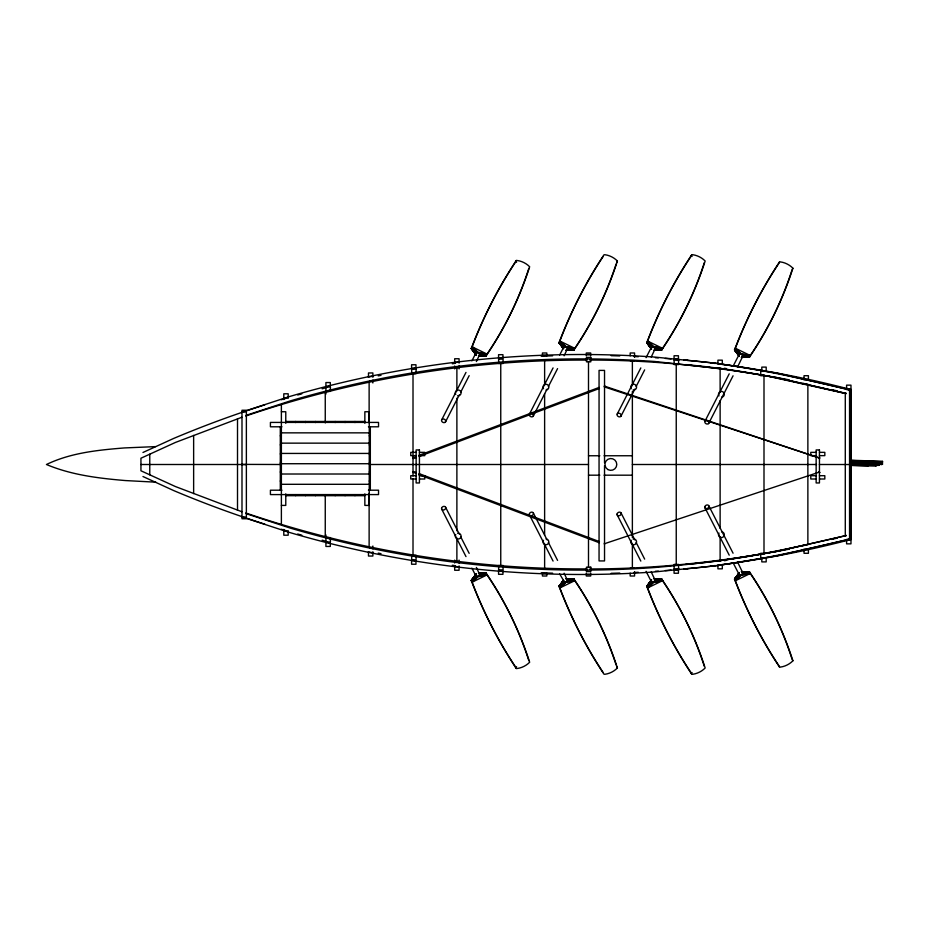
<?xml version="1.0" encoding="UTF-8"?>
<svg xmlns="http://www.w3.org/2000/svg" width="929" height="929" viewBox="0 0 929 929"><rect width="100%" height="100%" fill="white"/><g stroke="black" fill="none" stroke-linecap="round" stroke-linejoin="round"><path stroke-width="1.39" d="M475.834 574.459C475.753 579.719 484.764 573.832 487.028 574.912A916.331 557.156 -27.1 0 1 529.658 662.214A13.726 8.349 -27.1 0 1 517.441 668.462L516.303 668.508A1175.499 714.738 -27.1 0 1 472.129 582.169L471.293 580.555L476.101 574.006L471.293 580.555A1175.499 714.738 -27.1 0 0 515.467 666.883L516.303 668.508M691.791 674.268L690.967 672.642A1175.499 714.738 -27.1 0 1 646.793 586.315L651.322 580.219C651.252 585.491 660.264 579.591 662.528 580.671A916.331 557.156 -27.1 0 1 705.157 667.974A13.726 8.349 -27.1 0 1 692.929 674.233L691.791 674.268A1175.499 714.738 -27.1 0 1 647.618 587.941L646.793 586.315L651.601 579.777M779.547 667.08L778.711 665.466A1175.499 714.738 -27.1 0 1 734.537 579.127L739.078 573.03C738.996 578.302 748.008 572.403 750.272 573.495A916.331 557.156 -27.1 0 1 792.901 660.786A13.726 8.349 -27.1 0 1 780.685 667.045L779.547 667.08A1175.499 714.738 -27.1 0 1 735.362 580.753L734.537 579.127L739.345 572.589M854.947 464.477L854.97 463.652M855.446 464.488L855.47 463.664L875.582 464.163L882.178 462.433L882.155 463.269L875.559 464.988L852.009 464.384L852.032 463.559L855.47 463.664M858.872 464.593L858.895 463.757M861.74 464.663L861.764 463.838M862.298 464.686L862.333 463.85M865.723 464.767L865.747 463.943M868.615 464.837L868.638 464.012M869.138 464.848L869.161 464.024M872.54 464.93L872.563 464.094M875.559 464.988L875.582 464.163M875.884 466.068L876.5 462.956L875.884 466.068A106.835 5.075 1.7 0 1 851.974 465.464M877.963 465.522L878.044 462.549L879.055 462.294L878.962 465.266L875.106 465.417M881.458 464.616L881.54 461.643L882.55 461.376L882.469 464.349L878.613 464.512M850.43 392.584L850.813 390.877M479.387 573.065L486.204 573.286L487.028 574.912L472.129 582.169L479.794 574.749L476.38 567.445M565.773 578.79L573.948 579.057L574.784 580.671A916.331 557.156 -27.1 0 1 617.402 667.974A13.726 8.349 -27.1 0 1 605.185 674.233L604.047 674.268A1175.499 714.738 -27.1 0 1 559.873 587.941L567.538 580.52L564.124 573.216M654.887 578.837L661.692 579.057L662.528 580.671L647.618 587.941L655.293 580.52L651.217 571.927M741.272 571.602L749.448 571.869L750.272 573.495L735.362 580.753L743.037 573.332L737.661 562.184M475.834 354.541L471.293 348.445L472.129 346.831L487.028 354.088C485.275 354.773 474.475 349.269 476.101 354.994L471.293 348.445A1175.499 714.738 27.1 0 1 515.467 262.117L516.303 260.492L517.441 260.538A13.726 8.349 27.1 0 1 529.658 266.786A916.331 557.156 27.1 0 1 487.028 354.088L486.204 355.714L479.387 355.935M476.38 361.555L479.794 354.251L472.129 346.831A1175.499 714.738 27.1 0 1 516.303 260.492M563.055 348.131L559.037 342.685L559.873 341.059A1175.499 714.738 27.1 0 1 604.047 254.732L605.185 254.767A13.726 8.349 27.1 0 1 617.402 261.026A916.331 557.156 27.1 0 1 574.784 348.329C571.985 349.49 564.704 343.788 563.438 348.305L559.037 342.685A1175.499 714.738 27.1 0 1 603.223 256.358M564.124 355.784L567.538 348.48L559.873 341.059L574.784 348.329L573.948 349.943L565.773 350.21M651.601 349.223L646.793 342.685L647.618 341.059L662.528 348.329C660.264 349.409 651.252 343.509 651.322 348.781L646.793 342.685A1175.499 714.738 27.1 0 1 690.967 256.358L691.791 254.732L692.929 254.767A13.726 8.349 27.1 0 1 705.157 261.026A916.331 557.156 27.1 0 1 662.528 348.329L661.692 349.943L654.887 350.163M651.217 357.073L655.293 348.48L647.618 341.059A1175.499 714.738 27.1 0 1 691.791 254.732M739.345 356.411L734.537 349.873L735.362 348.247L750.272 355.505C748.008 356.597 738.996 350.697 739.078 355.97L734.537 349.873A1175.499 714.738 27.1 0 1 778.711 263.534L779.547 261.92L780.685 261.955A13.726 8.349 27.1 0 1 792.901 268.214A916.331 557.156 27.1 0 1 750.272 355.505L749.448 357.131L741.272 357.398M737.661 366.816L743.037 355.668L735.362 348.247A1175.499 714.738 27.1 0 1 779.547 261.92M441.705 419.838L465.986 372.413M471.886 360.87L475.822 353.183M477.994 352.439L472.129 346.831L476.519 352.3L475.683 353.926L471.293 348.445L476.496 355.377M478.992 352.95L487.028 354.088L479.968 354.065L479.132 355.691L486.204 355.714A916.331 557.156 27.1 0 0 528.822 268.411M445.548 421.801L459.321 394.883M460.633 392.317L469.168 375.653M529.46 414.079L553.069 367.919M559.63 355.11L563.566 347.411M565.749 346.668L559.873 341.059L564.263 346.54L563.438 348.154L559.037 342.685L563.578 348.781M566.736 347.179L574.784 348.329L567.712 348.305L566.887 349.919L573.948 349.943A916.331 557.156 27.1 0 0 616.159 263.941M533.292 416.041L547.076 389.123M548.389 386.557L557.574 368.604M616.577 262.652L617.402 261.026M617.204 414.079L640.824 367.919M646.073 357.665L651.31 347.411M653.493 346.668L647.618 341.059L652.007 346.54L651.183 348.154L646.793 342.685L651.124 348.456M654.492 347.179L662.528 348.329L655.456 348.305L654.631 349.919L661.692 349.943A916.331 557.156 27.1 0 0 704.321 262.652M621.048 416.041L634.821 389.123M636.133 386.557L644.656 369.893M704.948 421.255L729.219 373.83M733.155 366.131L739.066 354.599M741.237 353.856L735.362 348.247L739.763 353.728L738.927 355.342L734.537 349.873L738.869 355.644M742.236 354.367L750.272 355.505L743.212 355.482L742.376 357.108L749.448 357.131A916.331 557.156 27.1 0 0 791.647 271.129M708.792 423.229L733.062 375.792M792.065 269.828L792.901 268.214M563.055 580.869L559.037 586.315A1175.499 714.738 -27.1 0 0 603.223 672.642M479.666 355.145L479.016 355.772L486.204 355.714L478.551 355.935M567.41 349.374L566.295 350.175L573.948 349.943L566.76 350.012M655.154 349.374L654.504 350.012L661.692 349.943L654.039 350.175M742.898 356.562L741.795 357.351L749.448 357.131L742.259 357.2M563.578 580.219L559.037 586.315L559.873 587.941L574.784 580.671L567.445 580.834M476.496 573.623L471.293 580.555L474.835 576.294M563.369 580.544L559.037 586.315L563.462 580.997M651.124 580.544L646.793 586.315L650.323 582.065M738.869 573.356L734.537 579.127L738.961 573.82M475.683 574.923L471.293 580.555L475.683 575.074L476.519 576.7L472.129 582.169L477.994 576.561M651.183 580.695L646.793 586.315L651.183 580.846L652.007 582.46L647.618 587.941L653.493 582.332M738.927 573.507L734.537 579.127L738.927 573.657L739.763 575.272L735.362 580.753L741.237 575.144M564.53 582.32L559.873 587.941L565.749 582.332L574.784 580.671L567.398 580.985M476.937 576.607L472.129 582.169L477.46 576.654M565.204 582.413L559.873 587.941L565.749 582.332M652.425 582.378L647.618 587.941L652.948 582.413M740.181 575.19L735.362 580.753L740.703 575.225M604.291 386.058L819.808 458.125L604.291 386.882M416.006 456.487L413.068 458.125L416.308 457.544M477.761 576.061L479.968 574.935L487.028 574.912L478.992 576.05M652.007 582.46L655.456 580.695L662.528 580.671L654.492 581.821M739.763 575.272L743.212 573.518L750.272 573.495L742.236 574.633M142.961 452.481L173.735 438.407A1056.598 1056.598 0 0 1 241.784 412.43M604.291 543.221L604.918 543.895L604.291 544.046M413.591 458.566L413.289 457.509M418.724 455.465L599.159 387.405M419.025 456.522L599.46 388.45M605.905 543.244L819.448 472.06M241.993 412.07L288.977 396.706A1037.182 1037.182 0 0 1 655.084 357.108L716.456 363.285L776.899 373.11L850.581 389.971L850.581 539.029L776.899 555.89L716.456 565.715L655.084 571.892A1037.182 1037.182 0 0 1 288.977 532.294L241.993 516.93M246.104 415.344L290.22 400.922A1032.793 1032.793 0 0 1 654.782 361.486L726.304 369.324M241.912 417.249L175.418 442.448L140.941 458.218L140.941 470.782L175.418 486.552L241.912 511.751M245.732 416.029C355.366 378.649 471.247 359.535 587.082 360.092M604.477 386.928L604.686 385.872M819.599 457.509L819.297 458.566M416.308 472.559L413.115 471.839L416.006 473.604M322.142 388.821L326.23 387.637M330.271 385.849L326.033 386.987L330.422 386.987L330.422 391.376L326.033 391.376M327.182 391.225L331.421 390.075M850.767 462.781L854.552 461.794M802.911 545.753L807.162 544.673M803.991 550.003L808.242 548.923M846.842 540.562L851.092 539.482L851.15 464.86M806.267 544.673C756.601 556.901 705.668 563.137 654.782 567.514A1032.793 1032.793 0 0 1 290.22 528.078L246.104 513.656M766.576 375.873L845.285 393.49L845.285 535.51L846.307 535.51C793.366 547.924 740.099 559.955 685.776 564.391M846.307 535.51L776.087 551.571L715.887 561.36M831.467 539.424L837.017 538.158M850.581 539.029L849.559 539.029C795.607 552.047 741.214 564.263 685.776 568.803M368.453 377.104L372.75 376.245M369.312 381.413L373.609 380.553M378.231 375.885L381.018 375.339M716.828 561.221L721.148 560.466M761.234 554.09L764.474 553.521M717.583 565.54L721.903 564.786M760.909 558.596L765.229 557.841M789.081 549.155C723.389 561.464 656.664 569.012 589.776 568.943M452.295 363.762L455.094 363.344M566.736 581.821L574.784 580.671L567.12 581.438M411.535 368.65L415.878 368.058M454.989 362.647L459.344 362.043M455.593 366.99L459.936 366.386M724.272 560.71L726.211 560.454M479.376 575.666L487.028 574.912L479.654 575.225M654.875 581.438L662.528 580.671L655.142 580.985M742.619 574.25L750.272 573.495L742.898 573.797M673.931 569.965L678.298 569.616M498.652 358.304L503.03 357.967M515.467 666.883L516.605 666.836M690.967 672.642L692.105 672.608M155.48 446.617L124.486 447.929C97.986 450.042 70.709 452.795 46.45 464.5C71.405 475.021 98.613 478.296 125.38 480.56L155.817 482.174M566.481 350.094L573.948 349.943M654.225 350.094L661.692 349.943M478.725 355.865L486.204 355.714M741.969 357.282L749.448 357.131M589.776 360.057C656.664 359.987 723.389 367.536 789.081 379.845M586.304 354.669L590.693 354.623M542.443 355.517L546.833 355.482M542.478 359.906L546.867 359.871M630.187 360.684L634.577 360.649M791.647 657.871A916.331 557.156 -27.1 0 0 749.448 571.869L742.376 571.892L743.212 573.518M528.822 660.589A916.331 557.156 -27.1 0 0 486.204 573.286L479.132 573.309L479.968 574.935M616.159 665.059A916.331 557.156 -27.1 0 0 573.948 579.057L566.887 579.081L567.712 580.695M704.321 666.348A916.331 557.156 -27.1 0 0 661.692 579.057L654.631 579.081L655.456 580.695M498.676 359.117L503.065 359.117L503.065 363.506L498.676 363.506L498.559 354.681L502.949 354.681L502.949 357.572M674.175 360.185L678.565 360.185L678.565 364.574L674.175 364.574L674.059 355.749L678.437 355.749L678.437 360.092M765.124 371.345L760.735 371.345L760.735 375.734L765.124 375.734M846.714 389.588L851.092 389.588A1056.598 1056.598 0 0 0 717.966 363.82M685.776 360.197C741.214 364.737 795.607 376.953 849.559 389.971L850.581 389.971M845.285 393.49L846.307 393.49L776.087 377.429L715.887 367.64M246.371 410.246L241.993 410.246L241.993 518.754L246.371 518.754M281.382 411.744L285.772 411.744L285.772 423.276M241.993 411.965L246.371 411.965L246.371 517.035L241.993 517.035M285.772 421.464L364.853 421.464M281.952 426.794L270.42 426.794L270.42 422.416L378.533 422.416L378.533 426.794L368.441 426.794M281.382 432.856L369.243 432.856M280.291 435.84L281.382 435.84M369.243 435.84L370.334 435.84M281.382 443.145L369.243 443.145M280.291 444.886L281.382 444.886M369.243 444.886L370.334 444.886M416.134 452.353L410.757 452.353L410.757 455.64L416.134 455.64M419.432 452.353L424.797 452.353L424.797 455.64L419.432 455.64M816.15 452.353L810.785 452.353L810.785 455.64L816.15 455.64M819.448 452.353L824.824 452.353L824.824 455.64L819.448 455.64M281.382 453.433L369.243 453.433M280.291 453.933L281.382 453.933M369.243 453.933L370.334 453.933M588.498 455.756L599.82 455.756M604.071 455.756L632.37 455.756M280.291 462.967L281.382 462.967M369.243 462.967L370.334 462.967M281.382 463.722L369.243 463.722M140.941 464.5L241.761 464.5M241.993 464.395L281.382 464.5M370.543 464.5L588.498 464.5M632.37 464.5L816.51 464.5M819.378 464.5L850.581 464.523M241.993 464.605L246.371 464.605M280.291 472.013L281.382 472.013M369.243 472.013L370.334 472.013M281.382 474.011L369.243 474.011M588.498 475.183L599.82 475.183M604.071 475.183L632.37 475.183M416.134 475.706L410.757 475.706L410.757 479.004L416.134 479.004M419.432 475.706L424.797 475.706L424.797 479.004L419.432 479.004M816.15 475.706L810.785 475.706L810.785 479.004L816.15 479.004M819.448 475.706L824.824 475.706L824.824 479.004L819.448 479.004M280.291 481.059L281.382 481.059M369.243 481.059L370.334 481.059M281.382 484.299L369.243 484.299M281.382 490.094L280.291 490.094L280.291 426.794M369.243 490.094L370.334 490.094L370.334 426.794M281.952 490.198L270.42 490.198L270.42 494.588L378.533 494.588L378.533 490.198L368.441 490.198M285.772 495.68L364.853 495.68M281.382 505.411L285.772 505.411L285.772 493.88M326.033 537.624L330.422 537.624L330.422 542.013L326.033 542.013L330.271 543.151M846.714 539.412L851.092 539.412A1056.598 1056.598 0 0 1 717.966 565.18M765.124 553.266L760.735 553.266L760.735 557.655L765.124 557.655M674.175 568.815L678.565 568.815L678.565 564.426L674.175 564.426L674.059 573.251L678.437 573.251L678.437 568.908M498.676 569.883L503.065 569.883L503.065 565.494L498.676 565.494L498.559 574.319L502.949 574.319L502.949 571.428M630.187 568.316L634.577 568.351M542.478 569.094L546.867 569.129M742.259 571.799L749.448 571.869L741.795 571.649L742.898 572.438M542.443 573.483L546.833 573.518M478.551 573.065L486.204 573.286L479.016 573.228L479.666 573.855M586.304 574.331L590.693 574.377M654.039 578.825L661.692 579.057L654.504 578.988L655.154 579.626M566.76 578.988L573.948 579.057L566.295 578.825L567.41 579.626M587.082 568.908C471.247 569.465 355.366 550.351 245.732 512.971M741.969 571.718L749.448 571.869M478.725 573.135L486.204 573.286M654.225 578.906L661.692 579.057M566.481 578.906L573.948 579.057M690.967 256.358L692.105 256.392M515.467 262.117L516.605 262.164M849.791 460.169L882.55 461.376M850.209 460.482L881.54 461.643M850.569 461.237L880.866 462.387M850.987 461.55L878.044 462.549M878.52 463.432L881.156 463.525M878.195 464.186L882.469 464.349M875.013 464.349L877.65 464.442M876.117 465.162L878.962 465.266M862.286 464.941L867.988 465.162M655.142 348.015L662.528 348.329L654.875 347.562M742.898 355.203L750.272 355.505L742.619 354.75M567.398 348.015L574.784 348.329L567.12 347.562M479.654 353.775L487.028 354.088L479.376 353.334M413.289 472.582L413.591 471.526M498.652 570.696L503.03 571.033M673.931 359.035L678.298 359.384M685.776 364.609C726.014 368.314 766.065 374.793 805.338 384.327M724.272 368.29L726.211 368.546M455.593 562.01L459.936 562.614M411.535 560.35L415.878 560.942M454.989 566.353L459.344 566.957M452.295 565.238L455.094 565.656M760.909 370.404L765.229 371.159M717.583 363.46L721.903 364.214M761.234 374.91L764.474 375.479M716.828 367.779L721.148 368.534M378.231 553.115L381.018 553.661M369.312 547.587L373.609 548.447M368.453 551.896L372.75 552.755M831.467 389.576L837.017 390.842M806.267 384.327L846.307 393.49M846.842 388.438L851.092 389.518L851.15 464.14M803.991 378.997L808.242 380.077M802.911 383.247L807.162 384.327M327.182 537.775L331.421 538.925M322.142 540.179L326.23 541.363M564.681 582.378L559.63 573.89M419.025 473.581L599.46 541.642M418.724 474.626L599.159 542.699M142.961 476.519L173.735 490.593A1056.598 1056.598 0 0 0 241.784 516.57M739.763 353.728L743.212 355.482M652.007 346.54L655.456 348.305M477.761 352.939L479.968 354.065M740.703 353.775L735.362 348.247L740.181 353.81M652.948 346.587L647.618 341.059L652.425 346.622M565.204 346.587L559.873 341.059L564.681 346.622M477.46 352.346L472.129 346.831L476.937 352.393M738.961 355.18L734.537 349.873L738.927 355.493M650.323 346.935L646.793 342.685L651.183 348.305M563.462 348.003L559.037 342.685L563.369 348.456M474.835 352.706L471.293 348.445L475.683 354.077M792.065 659.172L792.901 660.786M708.792 505.771L733.062 553.208M704.948 507.745L729.219 555.17M733.155 562.869L739.066 574.401M621.048 512.959L634.821 539.877M636.133 542.443L644.656 559.107M617.204 514.921L640.824 561.081M646.073 571.335L651.31 581.589M616.577 666.348L617.402 667.974M533.292 512.959L547.076 539.877M548.389 542.443L557.574 560.396M564.263 582.46L563.438 580.846L559.037 586.315L563.438 580.695L563.566 581.589M530.111 516.21L553.069 561.081M445.548 507.199L459.321 534.117M460.633 536.683L469.168 553.347M441.705 509.162L465.986 556.587M471.886 568.13L475.822 575.817M850.43 536.416L850.813 538.123M850.523 393.211L850.523 435.457M849.559 389.971L849.559 539.029M846.586 389.472L846.586 385.152L850.976 385.152L850.976 543.848L846.586 543.848L846.586 539.528M808.416 380.007L808.416 375.711L804.026 375.711L804.026 380.007M808.416 548.993L808.416 553.289L804.026 553.289L804.026 548.993M807.87 384.165L807.87 544.835M766.193 371.403L766.193 367.106L761.803 367.106L761.803 371.403M766.193 557.597L766.193 561.894L761.803 561.894L761.803 557.597M763.998 375.641L763.998 553.359M722.309 364.516L722.309 360.173L717.931 360.173L717.931 363.065M722.309 564.484L722.309 568.827L717.931 568.827L717.931 565.935M720.126 368.732L720.126 391.945M720.126 400.654L720.126 528.346M720.126 537.055L720.126 560.268M676.242 364.04L676.242 564.96M634.565 357.328L634.565 352.985L630.176 352.985L630.176 355.877M634.565 571.672L634.565 576.015L630.176 576.015L630.176 573.123M632.37 361.311L632.37 385.674M632.37 391.399L632.37 537.601M632.37 543.326L632.37 567.689M604.535 462.781L604.535 370.404L599.054 370.404L599.054 560.93L604.535 560.93L604.535 465.661M590.693 355.877L590.693 352.985L586.304 352.985L586.304 355.877M590.693 573.123L590.693 576.015L586.304 576.015L586.304 573.123M588.498 361.532L588.498 567.468M546.821 355.877L546.821 352.985L542.431 352.985L542.431 355.877M546.821 573.123L546.821 576.015L542.431 576.015L542.431 573.123M544.626 360.626L544.626 385.152M544.626 393.803L544.626 535.197M544.626 543.848L544.626 568.374M500.754 363.506L500.754 565.494M459.077 363.1L459.077 358.745L454.687 358.745L454.687 363.1M459.077 365.991L459.077 368.894M459.077 560.106L459.077 563.009M459.077 565.9L459.077 570.255L454.687 570.255L454.687 565.9M456.882 367.907L456.882 390.981M456.882 398.181L456.882 530.819M456.882 538.019L456.882 561.093M454.687 365.991L454.687 368.894M454.687 560.106L454.687 563.009M415.971 367.652L415.971 364.76L411.582 364.76L411.582 369.103M415.971 561.348L415.971 564.24L411.582 564.24L411.582 559.897M413.01 373.864L413.01 476.008M413.01 478.888L413.01 555.136M372.866 377.255L372.866 372.959L368.476 372.959L368.476 377.255M372.866 380.112L372.866 382.969M372.866 546.031L372.866 548.888M372.866 551.745L372.866 556.041L368.476 556.041L368.476 551.745M369.127 382.342L369.127 422.695M369.127 493.322L369.127 546.658M364.853 423.276L364.853 411.744L369.243 411.744L369.243 505.411L364.853 505.411L364.853 493.88M354.971 421.464L354.971 422.567M354.971 494.588L354.971 495.68M345.089 421.464L345.089 422.567M345.089 494.588L345.089 495.68M335.195 421.464L335.195 422.567M335.195 494.588L335.195 495.68M330.306 385.43L330.306 382.551L325.916 382.551L325.916 394.059M330.306 543.57L330.306 546.449L325.916 546.449L325.916 534.941M325.313 421.464L325.313 422.567M325.313 494.588L325.313 495.68M325.255 392.619L325.255 422.811M325.255 496.132L325.255 536.381M315.43 421.464L315.43 422.567M315.43 494.588L315.43 495.68M305.548 421.464L305.548 422.567M305.548 494.588L305.548 495.68M295.654 421.464L295.654 422.567M295.654 494.588L295.654 495.68M288.187 398.111L288.187 393.791L283.798 393.791L283.798 399.563M288.187 530.889L288.187 535.209L283.798 535.209L283.798 529.437M281.382 404.614L281.382 524.386M237.51 418.665L237.51 510.335M193.638 435.399L193.638 493.601M149.766 454.176L149.766 474.824M876.5 462.956A158.65 7.537 1.7 0 1 850.256 462.282M875.966 463.095A106.835 5.075 1.7 0 1 852.067 462.491M868.464 465.743A158.65 7.537 1.7 0 1 850.163 465.255M457.567 533.269A2.892 2.892 0 0 1 461.063 536.242A2.892 2.892 0 0 1 457.289 538.855A2.892 2.892 0 0 1 455.744 534.535M546.066 538.983A2.892 2.892 0 0 1 548.737 542.513A2.892 2.892 0 0 1 544.8 544.533A2.892 2.892 0 0 1 543.5 540.295M633.067 539.041A2.892 2.892 0 0 1 636.562 542.013A2.892 2.892 0 0 1 632.777 544.615A2.892 2.892 0 0 1 631.244 540.295M721.566 531.794A2.892 2.892 0 0 1 724.237 535.325A2.892 2.892 0 0 1 720.289 537.345A2.892 2.892 0 0 1 718.988 533.107M244.478 411.512A1056.598 1056.598 0 0 1 264.846 404.823M281.232 399.772A1056.598 1056.598 0 0 1 288.071 397.74M297.686 394.988A1056.598 1056.598 0 0 1 301.809 393.826M541.201 356.225A1056.598 1056.598 0 0 1 552.616 355.819M611.177 355.679A1056.598 1056.598 0 0 1 619.748 355.935M634.019 356.504A1056.598 1056.598 0 0 1 638.304 356.713M655.421 357.735A1056.598 1056.598 0 0 1 658.266 357.92M665.385 358.455A1056.598 1056.598 0 0 1 671.086 358.908M673.931 359.14A1056.598 1056.598 0 0 1 679.622 359.639M683.883 360.034A1056.598 1056.598 0 0 1 688.157 360.452M692.419 360.882A1056.598 1056.598 0 0 1 696.68 361.323M702.37 361.95A1056.598 1056.598 0 0 1 705.204 362.275M710.882 362.937A1056.598 1056.598 0 0 1 715.133 363.46M455.744 394.465A2.892 2.892 0 0 1 457.289 390.145A2.892 2.892 0 0 1 461.063 392.758A2.892 2.892 0 0 1 457.567 395.731M543.5 388.705A2.892 2.892 0 0 1 544.8 384.467A2.892 2.892 0 0 1 548.737 386.487A2.892 2.892 0 0 1 546.066 390.017M631.244 388.705A2.892 2.892 0 0 1 632.777 384.385A2.892 2.892 0 0 1 636.562 386.987A2.892 2.892 0 0 1 633.067 389.959M718.988 395.893A2.892 2.892 0 0 1 720.289 391.655A2.892 2.892 0 0 1 724.237 393.675A2.892 2.892 0 0 1 721.566 397.206M715.133 565.54A1056.598 1056.598 0 0 1 710.882 566.063M705.204 566.725A1056.598 1056.598 0 0 1 702.37 567.05M696.68 567.677A1056.598 1056.598 0 0 1 692.419 568.118M688.157 568.548A1056.598 1056.598 0 0 1 683.883 568.966M679.622 569.361A1056.598 1056.598 0 0 1 673.931 569.86M671.086 570.092A1056.598 1056.598 0 0 1 665.385 570.545M658.266 571.08A1056.598 1056.598 0 0 1 655.421 571.265M638.304 572.287A1056.598 1056.598 0 0 1 634.019 572.496M619.748 573.065A1056.598 1056.598 0 0 1 611.177 573.321M552.616 573.181A1056.598 1056.598 0 0 1 541.201 572.775M301.809 535.174A1056.598 1056.598 0 0 1 297.686 534.012M288.071 531.26A1056.598 1056.598 0 0 1 281.232 529.228M264.846 524.177A1056.598 1056.598 0 0 1 244.478 517.488M441.577 508.268L441.577 508.732A2.16 1.707 -27.1 0 0 442.355 509.789L442.819 509.951A2.16 1.707 -27.1 0 0 445.537 508.558L445.688 508.093A2.16 1.707 -27.1 0 0 445.281 506.828L444.898 506.56A2.16 1.707 -27.1 0 0 441.577 508.268M529.321 514.027L529.321 514.503A2.16 1.707 -27.1 0 0 530.099 515.56L530.575 515.711A2.16 1.707 -27.1 0 0 533.292 514.329L533.432 513.853A2.16 1.707 -27.1 0 0 533.025 512.599L532.654 512.332A2.16 1.707 -27.1 0 0 529.321 514.027M617.077 514.027L617.065 514.503A2.16 1.707 -27.1 0 0 617.855 515.56L618.319 515.711A2.16 1.707 -27.1 0 0 621.036 514.329L621.176 513.853A2.16 1.707 -27.1 0 0 620.781 512.599L620.398 512.332A2.16 1.707 -27.1 0 0 617.077 514.027M704.821 506.851L704.821 507.315A2.16 1.707 -27.1 0 0 705.599 508.372L706.063 508.535A2.16 1.707 -27.1 0 0 708.781 507.141L708.92 506.665A2.16 1.707 -27.1 0 0 708.525 505.411L708.142 505.144A2.16 1.707 -27.1 0 0 704.821 506.851M819.076 471.746L819.692 472.547L819.076 471.746M445.281 422.172L444.898 422.44A2.16 1.707 27.1 0 1 441.577 420.732L441.577 420.268A2.16 1.707 27.1 0 1 442.355 419.211L442.819 419.049A2.16 1.707 27.1 0 1 445.537 420.442L445.688 420.907A2.16 1.707 27.1 0 1 445.281 422.172M533.025 416.401L532.654 416.668A2.16 1.707 27.1 0 1 529.321 414.973L529.321 414.497A2.16 1.707 27.1 0 1 530.099 413.44L530.575 413.289A2.16 1.707 27.1 0 1 533.292 414.671L533.432 415.147A2.16 1.707 27.1 0 1 533.025 416.401M620.781 416.401L620.398 416.668A2.16 1.707 27.1 0 1 617.077 414.973L617.065 414.497A2.16 1.707 27.1 0 1 617.855 413.44L618.319 413.289A2.16 1.707 27.1 0 1 621.036 414.671L621.176 415.147A2.16 1.707 27.1 0 1 620.781 416.401M708.525 423.589L708.142 423.856A2.16 1.707 27.1 0 1 704.821 422.149L704.821 421.685A2.16 1.707 27.1 0 1 705.599 420.628L706.063 420.465A2.16 1.707 27.1 0 1 708.781 421.859L708.92 422.335A2.16 1.707 27.1 0 1 708.525 423.589M590.809 357.421L586.431 357.421L586.431 361.811L590.809 361.811L590.809 357.421M416.087 369.208L411.698 369.208L411.698 373.586L416.087 373.586L416.087 369.208M419.432 449.938L416.134 449.938L416.134 482.952L419.432 482.952L419.432 449.938M819.448 449.938L816.15 449.938L816.15 482.952L819.448 482.952L819.448 449.938M416.087 555.414L411.698 555.414L411.698 559.792L416.087 559.792L416.087 555.414M590.809 567.189L586.431 567.189L586.431 571.579L590.809 571.579L590.809 567.189M607.903 469.563A5.922 5.922 0 0 0 616.786 464.442A5.922 5.922 0 0 0 607.903 459.309A5.922 5.922 0 0 0 607.903 469.563"/></g></svg>
